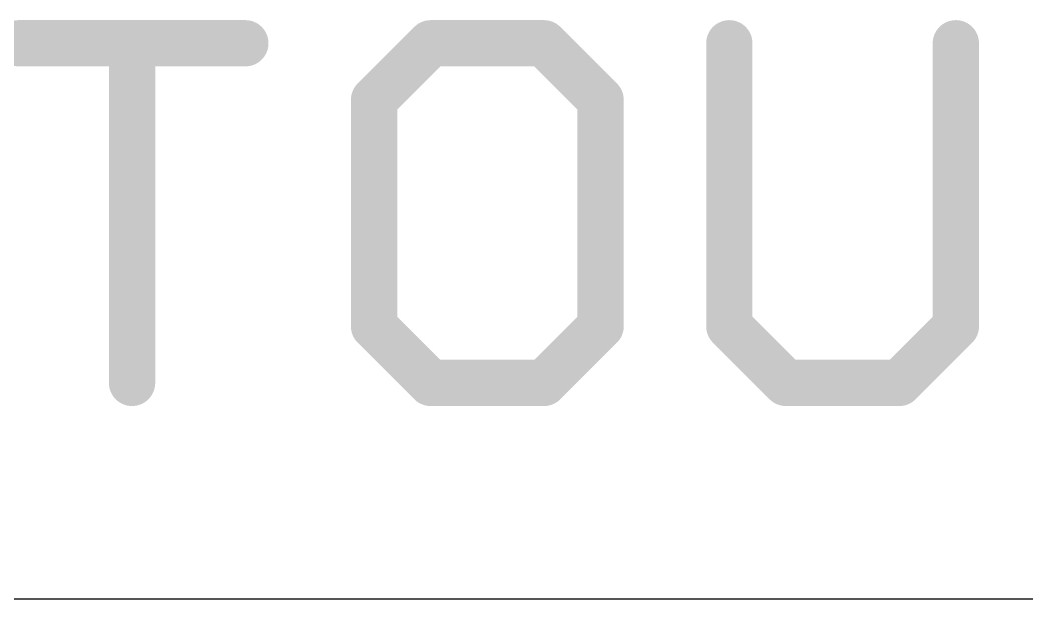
# Model space of a CAD drawing. Extents: x -7.9 to 68.7, y -16.1 to 75.4.
# Drawn here: x 24.35 to 37.6, y 13.97 to 21.59 of the extents above; entities that cross this region are included whole.
import ezdxf

# ---------------------------------------------------------------- set-up
doc = ezdxf.new("R2010")
doc.units = 0
doc.layers.add('20', color=53, linetype='CONTINUOUS')

msp = doc.modelspace()

# ---------------------------------------------------------------- linework, layer by layer
at = {"layer": '20'}
msp.add_line((13.589, 13.97), (43.561, 13.97), dxfattribs=at)
at = {"layer": '20', "const_width": 0.6096}
for points in [[(24.3292, 21.289), (27.312, 21.289)], [(25.8206, 16.8148), (25.8206, 21.289)], [(29.7525, 21.289), (29.0068, 20.5433)], [(31.2439, 21.289), (29.7525, 21.289)], [(31.9896, 20.5433), (31.2439, 21.289)], [(33.6844, 21.289), (33.6844, 17.5605)], [(36.6672, 17.5605), (36.6672, 21.289)], [(29.0068, 20.5433), (29.0068, 17.5605)], [(31.9896, 17.5605), (31.9896, 20.5433)], [(29.0068, 17.5605), (29.7525, 16.8148)], [(31.2439, 16.8148), (31.9896, 17.5605)], [(33.6844, 17.5605), (34.4301, 16.8148)], [(35.9215, 16.8148), (36.6672, 17.5605)], [(29.7525, 16.8148), (31.2439, 16.8148)], [(34.4301, 16.8148), (35.9215, 16.8148)]]:
    msp.add_lwpolyline(points, dxfattribs=at)
at = {"layer": '20', "const_width": 0.3048}
for points in [[(24.3292, 21.4414, 1), (24.3292, 21.1366)], [(25.973, 21.289, 1), (25.6682, 21.289)], [(27.312, 21.1366, 1), (27.312, 21.4414)], [(29.7525, 21.4414, 1), (29.7525, 21.1366)], [(29.8603, 21.1813, 1), (29.6447, 21.3968)], [(31.3517, 21.3968, 1), (31.1361, 21.1813)], [(31.2439, 21.1366, 1), (31.2439, 21.4414)], [(33.8368, 21.289, 1), (33.532, 21.289)], [(36.8196, 21.289, 1), (36.5148, 21.289)], [(29.1592, 20.5433, 1), (28.8544, 20.5433)], [(32.142, 20.5433, 1), (31.8372, 20.5433)], [(28.899, 20.6511, 1), (29.1146, 20.4356)], [(31.8818, 20.4356, 1), (32.0974, 20.6511)], [(29.1146, 17.6683, 1), (28.899, 17.4527)], [(32.0974, 17.4527, 1), (31.8818, 17.6683)], [(33.7922, 17.6683, 1), (33.5766, 17.4527)], [(36.775, 17.4527, 1), (36.5594, 17.6683)], [(28.8544, 17.5605, 1), (29.1592, 17.5605)], [(31.8372, 17.5605, 1), (32.142, 17.5605)], [(33.532, 17.5605, 1), (33.8368, 17.5605)], [(36.5148, 17.5605, 1), (36.8196, 17.5605)], [(29.7525, 16.9672, 1), (29.7525, 16.6624)], [(31.2439, 16.6624, 1), (31.2439, 16.9672)], [(34.4301, 16.9672, 1), (34.4301, 16.6624)], [(35.9215, 16.6624, 1), (35.9215, 16.9672)], [(25.6682, 16.8148, 1), (25.973, 16.8148)], [(29.6447, 16.707, 1), (29.8603, 16.9226)], [(31.1361, 16.9226, 1), (31.3517, 16.707)], [(34.3223, 16.707, 1), (34.5379, 16.9226)], [(35.8137, 16.9226, 1), (36.0293, 16.707)]]:
    msp.add_lwpolyline(points, format="xyb", dxfattribs=at)

doc.saveas('drawing.dxf')
